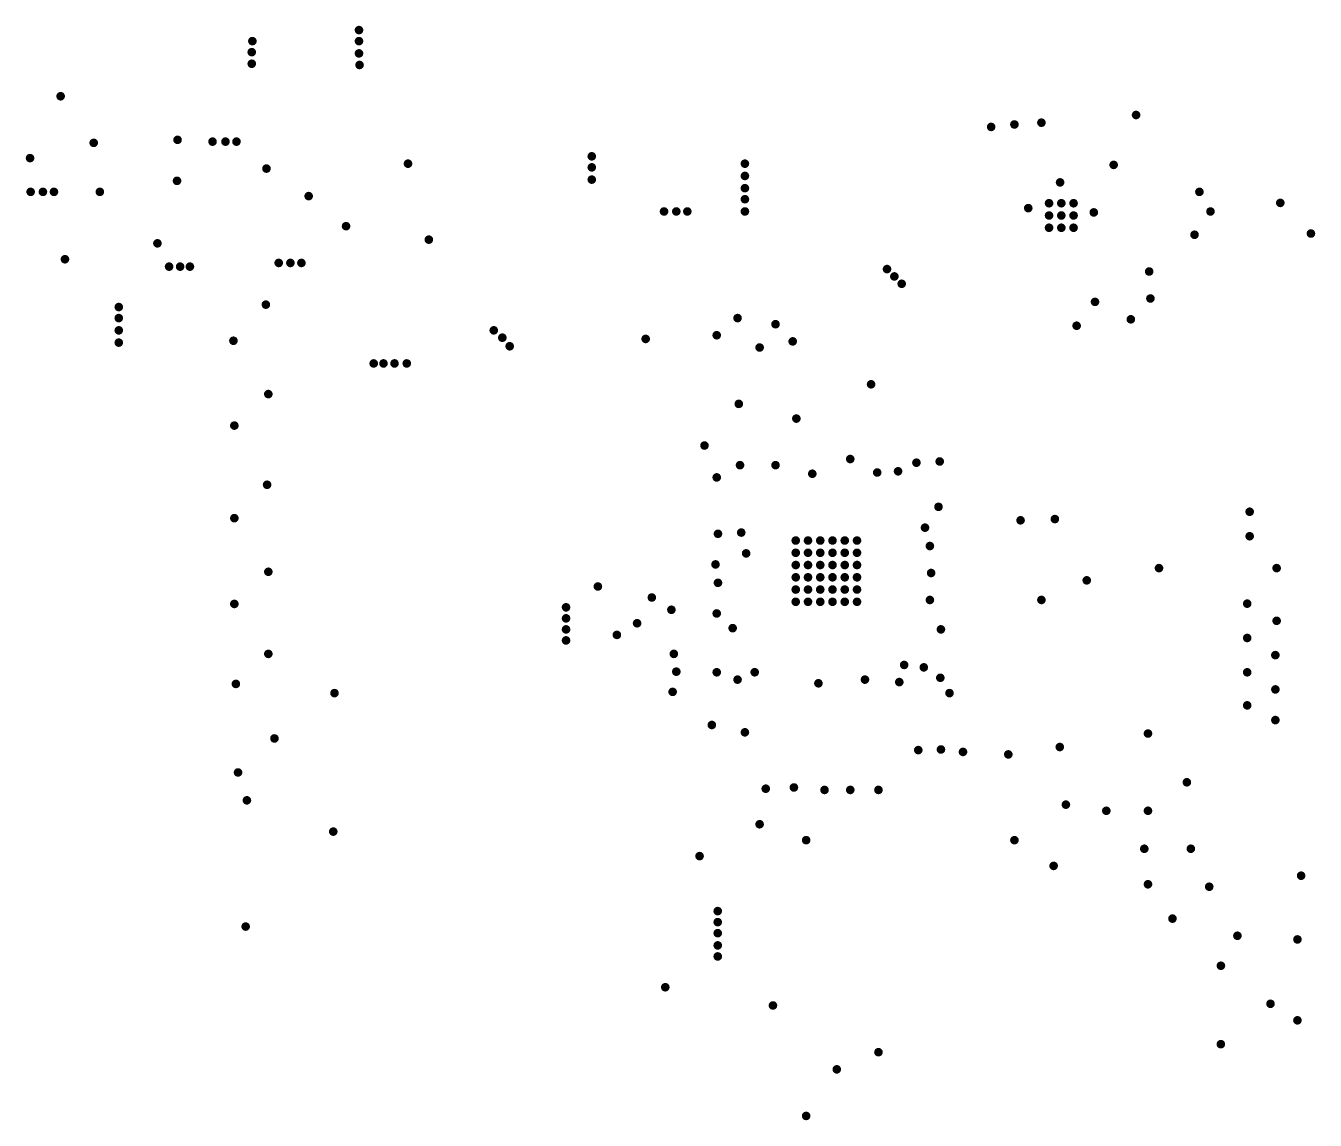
# Model space of a CAD drawing. Header units: millimetres. Extents: x 1557 to 2774, y 1107 to 1474.
# Drawn here: x 2668.9 to 2774.2, y 1106.6 to 1195.9 of the extents above; entities that cross this region are included whole.
import ezdxf

# ---------------------------------------------------------------- set-up
doc = ezdxf.new("R2010")
doc.units = ezdxf.units.MM
doc.layers.add('ViaHoleLayer', color=16, linetype='Continuous')

msp = doc.modelspace()

# ---------------------------------------------------------------- linework, layer by layer
at = {"layer": 'ViaHoleLayer', "const_width": 0.35}
for points in [[(2695.937, 1195.531, 1), (2696.287, 1195.531, 1)], [(2687.237, 1194.631, 1), (2687.587, 1194.631, 1)], [(2695.937, 1194.631, 1), (2696.287, 1194.631, 1)], [(2687.184, 1193.731, 1), (2687.534, 1193.731, 1)], [(2695.937, 1193.631, 1), (2696.287, 1193.631, 1)], [(2687.184, 1192.785, 1), (2687.534, 1192.785, 1)], [(2695.984, 1192.685, 1), (2696.334, 1192.685, 1)], [(2671.584, 1190.131, 1), (2671.934, 1190.131, 1)], [(2751.637, 1187.978, 1), (2751.987, 1187.978, 1)], [(2759.364, 1188.603, 1), (2759.714, 1188.603, 1)], [(2747.537, 1187.631, 1), (2747.887, 1187.631, 1)], [(2749.437, 1187.831, 1), (2749.787, 1187.831, 1)], [(2674.284, 1186.331, 1), (2674.634, 1186.331, 1)], [(2681.128, 1186.576, 1), (2681.478, 1186.576, 1)], [(2683.984, 1186.431, 1), (2684.334, 1186.431, 1)], [(2685.037, 1186.431, 1), (2685.387, 1186.431, 1)], [(2685.937, 1186.431, 1), (2686.287, 1186.431, 1)], [(2669.09, 1185.084, 1), (2669.44, 1185.084, 1)], [(2714.937, 1185.231, 1), (2715.287, 1185.231, 1)], [(2688.384, 1184.231, 1), (2688.734, 1184.231, 1)], [(2699.937, 1184.631, 1), (2700.287, 1184.631, 1)], [(2714.937, 1184.331, 1), (2715.287, 1184.331, 1)], [(2727.437, 1184.631, 1), (2727.787, 1184.631, 1)], [(2757.537, 1184.531, 1), (2757.887, 1184.531, 1)], [(2681.084, 1183.231, 1), (2681.434, 1183.231, 1)], [(2714.937, 1183.331, 1), (2715.287, 1183.331, 1)], [(2727.437, 1183.631, 1), (2727.787, 1183.631, 1)], [(2753.164, 1183.103, 1), (2753.514, 1183.103, 1)], [(2669.137, 1182.331, 1), (2669.487, 1182.331, 1)], [(2670.137, 1182.331, 1), (2670.487, 1182.331, 1)], [(2671.037, 1182.331, 1), (2671.387, 1182.331, 1)], [(2674.784, 1182.331, 1), (2675.134, 1182.331, 1)], [(2691.83, 1181.985, 1), (2692.18, 1181.985, 1)], [(2727.437, 1182.631, 1), (2727.787, 1182.631, 1)], [(2727.437, 1181.731, 1), (2727.787, 1181.731, 1)], [(2764.537, 1182.331, 1), (2764.887, 1182.331, 1)], [(2720.837, 1180.731, 1), (2721.187, 1180.731, 1)], [(2721.837, 1180.731, 1), (2722.187, 1180.731, 1)], [(2722.737, 1180.731, 1), (2723.087, 1180.731, 1)], [(2727.437, 1180.731, 1), (2727.787, 1180.731, 1)], [(2750.564, 1181.003, 1), (2750.914, 1181.003, 1)], [(2752.264, 1181.403, 1), (2752.614, 1181.403, 1)], [(2753.264, 1181.403, 1), (2753.614, 1181.403, 1)], [(2754.264, 1181.403, 1), (2754.614, 1181.403, 1)], [(2755.914, 1180.653, 1), (2756.264, 1180.653, 1)], [(2765.437, 1180.731, 1), (2765.787, 1180.731, 1)], [(2771.137, 1181.431, 1), (2771.487, 1181.431, 1)], [(2694.883, 1179.531, 1), (2695.233, 1179.531, 1)], [(2752.264, 1180.403, 1), (2752.614, 1180.403, 1)], [(2753.264, 1180.403, 1), (2753.614, 1180.403, 1)], [(2754.264, 1180.403, 1), (2754.614, 1180.403, 1)], [(2701.637, 1178.431, 1), (2701.987, 1178.431, 1)], [(2752.264, 1179.403, 1), (2752.614, 1179.403, 1)], [(2753.264, 1179.403, 1), (2753.614, 1179.403, 1)], [(2754.264, 1179.403, 1), (2754.614, 1179.403, 1)], [(2764.137, 1178.831, 1), (2764.487, 1178.831, 1)], [(2773.637, 1178.931, 1), (2773.987, 1178.931, 1)], [(2679.484, 1178.131, 1), (2679.834, 1178.131, 1)], [(2671.937, 1176.831, 1), (2672.287, 1176.831, 1)], [(2689.384, 1176.531, 1), (2689.734, 1176.531, 1)], [(2690.337, 1176.531, 1), (2690.687, 1176.531, 1)], [(2691.237, 1176.531, 1), (2691.587, 1176.531, 1)], [(2680.437, 1176.231, 1), (2680.787, 1176.231, 1)], [(2681.337, 1176.231, 1), (2681.687, 1176.231, 1)], [(2682.137, 1176.231, 1), (2682.487, 1176.231, 1)], [(2739.037, 1176.031, 1), (2739.387, 1176.031, 1)], [(2739.637, 1175.431, 1), (2739.987, 1175.431, 1)], [(2760.437, 1175.831, 1), (2760.787, 1175.831, 1)], [(2740.237, 1174.831, 1), (2740.587, 1174.831, 1)], [(2756.014, 1173.354, 1), (2756.364, 1173.354, 1)], [(2760.537, 1173.631, 1), (2760.887, 1173.631, 1)], [(2676.33, 1172.931, 1), (2676.68, 1172.931, 1)], [(2688.337, 1173.131, 1), (2688.687, 1173.131, 1)], [(2676.33, 1172.031, 1), (2676.68, 1172.031, 1)], [(2726.837, 1172.031, 1), (2727.187, 1172.031, 1)], [(2729.937, 1171.531, 1), (2730.287, 1171.531, 1)], [(2754.514, 1171.408, 1), (2754.864, 1171.408, 1)], [(2758.937, 1171.931, 1), (2759.287, 1171.931, 1)], [(2676.33, 1171.031, 1), (2676.68, 1171.031, 1)], [(2676.33, 1170.031, 1), (2676.68, 1170.031, 1)], [(2685.688, 1170.182, 1), (2686.038, 1170.182, 1)], [(2706.937, 1171.031, 1), (2707.287, 1171.031, 1)], [(2707.637, 1170.431, 1), (2707.987, 1170.431, 1)], [(2719.337, 1170.331, 1), (2719.687, 1170.331, 1)], [(2725.137, 1170.631, 1), (2725.487, 1170.631, 1)], [(2731.337, 1170.131, 1), (2731.687, 1170.131, 1)], [(2708.237, 1169.731, 1), (2708.587, 1169.731, 1)], [(2728.637, 1169.631, 1), (2728.987, 1169.631, 1)], [(2697.137, 1168.331, 1), (2697.487, 1168.331, 1)], [(2697.937, 1168.331, 1), (2698.287, 1168.331, 1)], [(2698.837, 1168.331, 1), (2699.187, 1168.331, 1)], [(2699.837, 1168.331, 1), (2700.187, 1168.331, 1)], [(2688.537, 1165.831, 1), (2688.887, 1165.831, 1)], [(2737.737, 1166.631, 1), (2738.087, 1166.631, 1)], [(2726.937, 1165.031, 1), (2727.287, 1165.031, 1)], [(2731.637, 1163.831, 1), (2731.987, 1163.831, 1)], [(2685.763, 1163.257, 1), (2686.113, 1163.257, 1)], [(2724.137, 1161.631, 1), (2724.487, 1161.631, 1)], [(2727.037, 1160.031, 1), (2727.387, 1160.031, 1)], [(2729.937, 1160.031, 1), (2730.287, 1160.031, 1)], [(2736.037, 1160.531, 1), (2736.387, 1160.531, 1)], [(2739.937, 1159.531, 1), (2740.287, 1159.531, 1)], [(2741.437, 1160.231, 1), (2741.787, 1160.231, 1)], [(2743.338, 1160.331, 1), (2743.688, 1160.331, 1)], [(2688.437, 1158.431, 1), (2688.787, 1158.431, 1)], [(2725.137, 1159.031, 1), (2725.487, 1159.031, 1)], [(2732.937, 1159.331, 1), (2733.287, 1159.331, 1)], [(2738.237, 1159.431, 1), (2738.587, 1159.431, 1)], [(2743.238, 1156.631, 1), (2743.588, 1156.631, 1)], [(2685.763, 1155.706, 1), (2686.113, 1155.706, 1)], [(2749.937, 1155.531, 1), (2750.287, 1155.531, 1)], [(2752.737, 1155.631, 1), (2753.087, 1155.631, 1)], [(2768.637, 1156.231, 1), (2768.987, 1156.231, 1)], [(2725.237, 1154.431, 1), (2725.587, 1154.431, 1)], [(2727.137, 1154.531, 1), (2727.487, 1154.531, 1)], [(2742.137, 1154.931, 1), (2742.487, 1154.931, 1)], [(2768.637, 1154.231, 1), (2768.987, 1154.231, 1)], [(2731.587, 1153.881, 1), (2731.937, 1153.881, 1)], [(2732.587, 1153.881, 1), (2732.937, 1153.881, 1)], [(2733.587, 1153.881, 1), (2733.937, 1153.881, 1)], [(2734.587, 1153.881, 1), (2734.937, 1153.881, 1)], [(2735.587, 1153.881, 1), (2735.937, 1153.881, 1)], [(2736.587, 1153.881, 1), (2736.937, 1153.881, 1)], [(2742.537, 1153.431, 1), (2742.887, 1153.431, 1)], [(2727.537, 1152.831, 1), (2727.887, 1152.831, 1)], [(2731.587, 1152.881, 1), (2731.937, 1152.881, 1)], [(2732.587, 1152.881, 1), (2732.937, 1152.881, 1)], [(2733.587, 1152.881, 1), (2733.937, 1152.881, 1)], [(2734.587, 1152.881, 1), (2734.937, 1152.881, 1)], [(2735.587, 1152.881, 1), (2735.937, 1152.881, 1)], [(2736.587, 1152.881, 1), (2736.937, 1152.881, 1)], [(2688.537, 1151.331, 1), (2688.887, 1151.331, 1)], [(2725.038, 1151.931, 1), (2725.388, 1151.931, 1)], [(2731.587, 1151.881, 1), (2731.937, 1151.881, 1)], [(2732.587, 1151.881, 1), (2732.937, 1151.881, 1)], [(2733.587, 1151.881, 1), (2733.937, 1151.881, 1)], [(2734.587, 1151.881, 1), (2734.937, 1151.881, 1)], [(2735.587, 1151.881, 1), (2735.937, 1151.881, 1)], [(2736.587, 1151.881, 1), (2736.937, 1151.881, 1)], [(2742.637, 1151.231, 1), (2742.987, 1151.231, 1)], [(2761.237, 1151.631, 1), (2761.587, 1151.631, 1)], [(2770.837, 1151.631, 1), (2771.187, 1151.631, 1)], [(2715.437, 1150.131, 1), (2715.787, 1150.131, 1)], [(2725.237, 1150.431, 1), (2725.587, 1150.431, 1)], [(2731.587, 1150.881, 1), (2731.937, 1150.881, 1)], [(2732.587, 1150.881, 1), (2732.937, 1150.881, 1)], [(2733.587, 1150.881, 1), (2733.937, 1150.881, 1)], [(2734.587, 1150.881, 1), (2734.937, 1150.881, 1)], [(2735.587, 1150.881, 1), (2735.937, 1150.881, 1)], [(2736.587, 1150.881, 1), (2736.937, 1150.881, 1)], [(2755.337, 1150.631, 1), (2755.687, 1150.631, 1)], [(2719.837, 1149.231, 1), (2720.187, 1149.231, 1)], [(2731.587, 1149.881, 1), (2731.937, 1149.881, 1)], [(2732.587, 1149.881, 1), (2732.937, 1149.881, 1)], [(2733.587, 1149.881, 1), (2733.937, 1149.881, 1)], [(2734.587, 1149.881, 1), (2734.937, 1149.881, 1)], [(2735.587, 1149.881, 1), (2735.937, 1149.881, 1)], [(2736.587, 1149.881, 1), (2736.937, 1149.881, 1)], [(2742.537, 1149.031, 1), (2742.887, 1149.031, 1)], [(2751.637, 1149.031, 1), (2751.987, 1149.031, 1)], [(2685.763, 1148.706, 1), (2686.113, 1148.706, 1)], [(2712.837, 1148.431, 1), (2713.187, 1148.431, 1)], [(2721.437, 1148.231, 1), (2721.787, 1148.231, 1)], [(2725.137, 1147.931, 1), (2725.487, 1147.931, 1)], [(2731.587, 1148.881, 1), (2731.937, 1148.881, 1)], [(2732.587, 1148.881, 1), (2732.937, 1148.881, 1)], [(2733.587, 1148.881, 1), (2733.937, 1148.881, 1)], [(2734.587, 1148.881, 1), (2734.937, 1148.881, 1)], [(2735.587, 1148.881, 1), (2735.937, 1148.881, 1)], [(2736.587, 1148.881, 1), (2736.937, 1148.881, 1)], [(2768.437, 1148.731, 1), (2768.787, 1148.731, 1)], [(2712.837, 1147.531, 1), (2713.187, 1147.531, 1)], [(2718.637, 1147.131, 1), (2718.987, 1147.131, 1)], [(2770.837, 1147.331, 1), (2771.187, 1147.331, 1)], [(2712.837, 1146.631, 1), (2713.187, 1146.631, 1)], [(2716.987, 1146.181, 1), (2717.337, 1146.181, 1)], [(2726.438, 1146.731, 1), (2726.788, 1146.731, 1)], [(2743.437, 1146.631, 1), (2743.787, 1146.631, 1)], [(2768.437, 1145.931, 1), (2768.787, 1145.931, 1)], [(2712.837, 1145.731, 1), (2713.187, 1145.731, 1)], [(2688.537, 1144.631, 1), (2688.887, 1144.631, 1)], [(2721.637, 1144.631, 1), (2721.987, 1144.631, 1)], [(2740.437, 1143.731, 1), (2740.787, 1143.731, 1)], [(2770.737, 1144.531, 1), (2771.087, 1144.531, 1)], [(2721.837, 1143.181, 1), (2722.187, 1143.181, 1)], [(2725.137, 1143.131, 1), (2725.487, 1143.131, 1)], [(2728.237, 1143.131, 1), (2728.587, 1143.131, 1)], [(2742.038, 1143.531, 1), (2742.388, 1143.531, 1)], [(2743.387, 1142.681, 1), (2743.737, 1142.681, 1)], [(2768.437, 1143.131, 1), (2768.787, 1143.131, 1)], [(2685.888, 1142.182, 1), (2686.238, 1142.182, 1)], [(2726.837, 1142.531, 1), (2727.187, 1142.531, 1)], [(2733.437, 1142.231, 1), (2733.787, 1142.231, 1)], [(2737.237, 1142.531, 1), (2737.587, 1142.531, 1)], [(2740.038, 1142.331, 1), (2740.388, 1142.331, 1)], [(2770.737, 1141.731, 1), (2771.087, 1141.731, 1)], [(2693.937, 1141.431, 1), (2694.287, 1141.431, 1)], [(2721.537, 1141.531, 1), (2721.887, 1141.531, 1)], [(2744.137, 1141.431, 1), (2744.487, 1141.431, 1)], [(2768.437, 1140.431, 1), (2768.787, 1140.431, 1)], [(2724.737, 1138.831, 1), (2725.087, 1138.831, 1)], [(2770.737, 1139.231, 1), (2771.087, 1139.231, 1)], [(2689.037, 1137.731, 1), (2689.387, 1137.731, 1)], [(2727.437, 1138.231, 1), (2727.787, 1138.231, 1)], [(2760.337, 1138.131, 1), (2760.687, 1138.131, 1)], [(2741.587, 1136.781, 1), (2741.937, 1136.781, 1)], [(2743.437, 1136.831, 1), (2743.787, 1136.831, 1)], [(2745.237, 1136.631, 1), (2745.587, 1136.631, 1)], [(2748.937, 1136.431, 1), (2749.287, 1136.431, 1)], [(2753.137, 1137.031, 1), (2753.487, 1137.031, 1)], [(2686.063, 1134.957, 1), (2686.413, 1134.957, 1)], [(2729.137, 1133.631, 1), (2729.487, 1133.631, 1)], [(2731.437, 1133.731, 1), (2731.787, 1133.731, 1)], [(2733.937, 1133.531, 1), (2734.287, 1133.531, 1)], [(2736.037, 1133.531, 1), (2736.387, 1133.531, 1)], [(2738.337, 1133.531, 1), (2738.687, 1133.531, 1)], [(2763.512, 1134.156, 1), (2763.862, 1134.156, 1)], [(2686.787, 1132.681, 1), (2687.137, 1132.681, 1)], [(2753.637, 1132.331, 1), (2753.987, 1132.331, 1)], [(2756.937, 1131.831, 1), (2757.287, 1131.831, 1)], [(2760.337, 1131.831, 1), (2760.687, 1131.831, 1)], [(2693.837, 1130.131, 1), (2694.187, 1130.131, 1)], [(2728.637, 1130.731, 1), (2728.987, 1130.731, 1)], [(2732.437, 1129.431, 1), (2732.787, 1129.431, 1)], [(2749.437, 1129.431, 1), (2749.787, 1129.431, 1)], [(2723.737, 1128.131, 1), (2724.087, 1128.131, 1)], [(2760.037, 1128.731, 1), (2760.387, 1128.731, 1)], [(2763.837, 1128.731, 1), (2764.187, 1128.731, 1)], [(2752.637, 1127.331, 1), (2752.987, 1127.331, 1)], [(2760.337, 1125.831, 1), (2760.687, 1125.831, 1)], [(2772.837, 1126.531, 1), (2773.187, 1126.531, 1)], [(2765.337, 1125.631, 1), (2765.687, 1125.631, 1)], [(2725.22, 1123.644, 1), (2725.57, 1123.644, 1)], [(2725.22, 1122.744, 1), (2725.57, 1122.744, 1)], [(2762.337, 1123.031, 1), (2762.687, 1123.031, 1)], [(2686.687, 1122.381, 1), (2687.037, 1122.381, 1)], [(2725.22, 1121.844, 1), (2725.57, 1121.844, 1)], [(2767.637, 1121.631, 1), (2767.987, 1121.631, 1)], [(2725.22, 1120.844, 1), (2725.57, 1120.844, 1)], [(2772.537, 1121.331, 1), (2772.887, 1121.331, 1)], [(2725.22, 1119.944, 1), (2725.57, 1119.944, 1)], [(2766.29, 1119.184, 1), (2766.64, 1119.184, 1)], [(2720.937, 1117.431, 1), (2721.287, 1117.431, 1)], [(2729.725, 1115.944, 1), (2730.075, 1115.944, 1)], [(2770.337, 1116.081, 1), (2770.687, 1116.081, 1)], [(2772.537, 1114.731, 1), (2772.887, 1114.731, 1)], [(2738.337, 1112.131, 1), (2738.687, 1112.131, 1)], [(2766.285, 1112.784, 1), (2766.635, 1112.784, 1)], [(2734.937, 1110.731, 1), (2735.287, 1110.731, 1)], [(2732.437, 1106.931, 1), (2732.787, 1106.931, 1)]]:
    msp.add_lwpolyline(points, format="xyb", close=True, dxfattribs=at)

doc.saveas('drawing.dxf')
